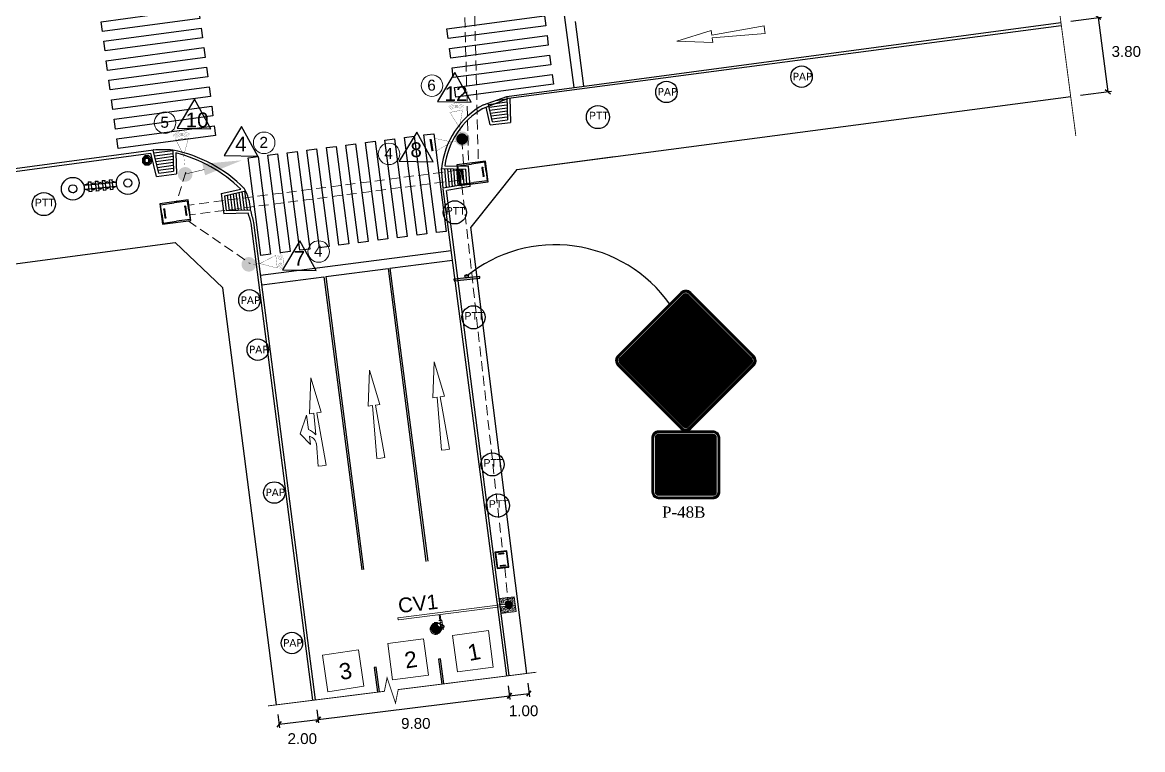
# Model space of a CAD drawing. Header units: millimetres. Extents: x -505 to 8538, y 111 to 6031.
# Drawn here: x 8481 to 8537.9, y 5604.3 to 5641.3 of the extents above; entities that cross this region are included whole.
import ezdxf
from ezdxf.enums import TextEntityAlignment as Align

# ---------------------------------------------------------------- set-up
doc = ezdxf.new("R2010")
doc.units = ezdxf.units.MM
doc.linetypes.add('ACAD_ISO02W100', pattern=[15, 12, -3])
doc.linetypes.add('DASHED', pattern=[0.75, 0.5, -0.25])
for name, color, linetype, lineweight in [('024 - Grupo Semaforico', 6, 'Continuous', 0), ('CANALIZACIÒN 1 VÌA', 6, 'Continuous', 9), ('ESTRUCTURAS', 8, 'Continuous', 9), ('SEMÁFORO EN GENERAL', 5, 'Continuous', 5), ('SEÑALIZACION HORIZONTAL PROPUESTA', 4, 'Continuous', 5)]:
    doc.layers.add(name, color=color, linetype=linetype, lineweight=lineweight)
for name, color, linetype in [('Cajas de Paso', 252, 'Continuous'), ('CAJAS DE PASO CE-2', 5, 'Continuous'), ('Codigo', 7, 'Continuous'), ('COTAS', 5, 'Continuous'), ('DETALLES', 250, 'Continuous'), ('ESTRUCTURA_LA VICTORIA', 8, 'Continuous'), ('Leyenda', 7, 'Continuous'), ('Mdp-n_Semaforico', 6, 'Continuous'), ('PERIMETRO', 2, 'Continuous'), ('Poste de Luz', 160, 'Continuous'), ('POSTES', 7, 'Continuous'), ('SEMAFORIZACION PROPUESTA', 5, 'Continuous'), ('SEÑAL HORIZOTAL', 10, 'Continuous'), ('SEÑALIZACION VERTICAL', 7, 'Continuous'), ('SIMBOLO', 7, 'Continuous'), ('TEXTOS', 1, 'Continuous'), ('ÁREA VERDE', 3, 'Continuous')]:
    doc.layers.add(name, color=color, linetype=linetype)
doc.styles.add('ROMANT', font='GOTHIC.TTF', dxfattribs={"height": 0.7})
doc.styles.get("Standard").update_dxf_attribs({"font": 'arial.ttf'})
doc.styles.add('VIAS', font='arial.ttf')
doc.dimstyles.new('YHONPIERRE', dxfattribs={"dimtxt": 0.55, "dimasz": 0.25, "dimexe": 0.18, "dimexo": 0.5, "dimgap": 0.4, "dimtad": 2, "dimtih": 1, "dimtoh": 1, "dimzin": 0, "dimdsep": 46, "dimtxsty": 'Standard', "dimblk": 'OBLIQUE', "dimcen": 0.09, "dimclrt": 5, "dimadec": 0, "dimazin": 0, "dimtfac": 1, "dimtix": 1, "dimtofl": 0, "dimtmove": 2, "dimatfit": 3, "dimfxl": 1, "dimtfillclr": 5, "dimtolj": 1, "dimtzin": 0, "dimarcsym": 0})
pattern_1 = [(45, (8591.6438586, 5507.4416237), (-0.000773398042, 0.000773398042), [])]

# ---------------------------------------------------------------- blocks, each defined once
blk = doc.blocks.new('PTT')
at = {"layer": 'POSTES', "color": 3}
blk.add_circle((0, 0), 0.588, dxfattribs=at)
at = {"layer": 'TEXTOS', "color": 82, "true_color": 0x3bda07, "insert": (-0.457, 0.268), "char_height": 0.38188, "attachment_point": 1, "style": 'ROMANT'}
blk.add_mtext_dynamic_manual_height_columns('{\\fArial|b0|i0|c0|p34;\\C82;\\c514619;PTT}', width=1.00677, gutter_width=3.5, heights=[0], dxfattribs=at)
blk = doc.blocks.new('PAP')
at = {"layer": 'POSTES', "color": 5}
blk.add_circle((0, 0), 0.25, dxfattribs=at)
at = {"layer": 'POSTES', "color": 5, "insert": (-0.205, 0.091), "char_height": 0.175, "width": 0.73291, "attachment_point": 1}
blk.add_mtext('{\\fVerdana|b0|i0|c0|p34;PAP}', dxfattribs=at)
blk = doc.blocks.new('CE-2')
at = {"layer": 'CAJAS DE PASO CE-2', "color": 6}
for p, q in [((-0.345, 0.135), (-0.345, -0.135)), ((-0.316, -0.135), (-0.316, 0.135)), ((0.316, 0.135), (0.316, -0.135)), ((0.345, -0.135), (0.345, 0.135))]:
    blk.add_line(p, q, dxfattribs=at)
blk.add_lwpolyline([(0.45, 0.325), (-0.45, 0.325), (-0.45, -0.325), (0.45, -0.325)], close=True, dxfattribs=at)
for points in [[(-0.427, 0), (-0.427, 0.29), (0, 0.29)], [(0.427, 0), (0.427, 0.29), (0, 0.29)], [(0.427, 0), (0.427, -0.29), (0, -0.29), (0, -0.29)], [(-0.427, 0), (-0.427, -0.29), (0, -0.29)]]:
    blk.add_lwpolyline(points, dxfattribs=at)
for centre in [(-0.33, 0.135), (0.33, 0.135), (-0.33, -0.135), (0.33, -0.135)]:
    blk.add_circle(centre, 0.0142, dxfattribs=at)
blk = doc.blocks.new('CAJA DE PASO CE -1')
at = {"layer": 'CAJAS DE PASO CE-2', "color": 4}
for p, q in [((1959.654, 523.538), (1959.654, 523.197)), ((1959.69, 523.197), (1959.69, 523.538)), ((1960.486, 523.538), (1960.486, 523.197)), ((1960.522, 523.197), (1960.522, 523.538))]:
    blk.add_line(p, q, dxfattribs=at)
blk.add_lwpolyline([(1960.655, 523.777), (1959.521, 523.777), (1959.521, 522.958), (1960.655, 522.958)], close=True, dxfattribs=at)
for points in [[(1960.626, 523.733), (1960.626, 523.003), (1959.55, 523.003), (1959.55, 523.003)], [(1959.55, 523.003), (1959.55, 523.733), (1960.626, 523.733)]]:
    blk.add_lwpolyline(points, dxfattribs=at)
for centre in [(1959.672, 523.538), (1960.504, 523.538), (1959.672, 523.197), (1960.504, 523.197)]:
    blk.add_circle(centre, 0.0179, dxfattribs=at)
blk = doc.blocks.new('*U208')
at = {"layer": 'Poste de Luz', "lineweight": 25, "ltscale": 5}
for p, q in [((0, 0.245), (0, 0)), ((0, 0), (0.079, 0)), ((0.079, 0), (0.079, 0.245))]:
    blk.add_line(p, q, dxfattribs=at)
blk.add_lwpolyline([(0, 0.245), (0.079, 0.245)], dxfattribs=at)
blk = doc.blocks.new('*U209')
at = {"layer": 'Poste de Luz', "color": 0, "linetype": 'ByBlock', "lineweight": -2, "transparency": 16777216}
for p in [(0, 0), (0.18, 0), (0.36, 0), (0.54, 0)]:
    blk.add_blockref('*U208', p, dxfattribs=at)
blk = doc.blocks.new('POSTE DE ENERGIA ELECTRICA')
at = {"layer": 'Poste de Luz', "lineweight": 25, "ltscale": 5}
for p, q in [((-0.434, 0.05), (0.4, 0.05)), ((-0.722, -0.116), (-0.712, -0.116)), ((-0.43, -0.05), (0.4, -0.05))]:
    blk.add_line(p, q, dxfattribs=at)
for points in [[(-0.434, 0.05), (-0.317, 0.082)], [(-0.188, 0.086), (-0.239, 0.05)], [(-0.188, 0.086), (-0.137, 0.05)], [(-0.008, 0.086), (-0.059, 0.05)], [(-0.008, 0.086), (0.043, 0.05)], [(0.172, 0.086), (0.121, 0.05)], [(0.172, 0.086), (0.223, 0.05)], [(0.301, 0.082), (0.4, 0.05)], [(-0.43, -0.05), (-0.317, -0.087)], [(-0.239, -0.05), (-0.188, -0.087)], [(-0.239, -0.123), (-0.239, -0.123)], [(-0.137, -0.05), (-0.188, -0.087)], [(-0.138, -0.123), (-0.137, -0.123)], [(-0.059, -0.05), (-0.008, -0.087)], [(-0.059, -0.123), (-0.059, -0.123)], [(0.043, -0.05), (-0.008, -0.087)], [(0.042, -0.123), (0.043, -0.123)], [(0.121, -0.05), (0.172, -0.087)], [(0.121, -0.123), (0.121, -0.123)], [(0.223, -0.05), (0.172, -0.087)], [(0.222, -0.123), (0.223, -0.123)], [(0.4, -0.05), (0.301, -0.085)]]:
    blk.add_lwpolyline(points, dxfattribs=at)
at = {"layer": 'Poste de Luz'}
for centre, radius in [((0.686, 0), 0.29), ((-0.718, -0.013), 0.29), ((-0.718, -0.013), 0.103), ((0.686, 0), 0.103)]:
    blk.add_circle(centre, radius, dxfattribs=at)
at = {"layer": 'Poste de Luz', "lineweight": 25}
blk.add_blockref('*U209', (-0.317, -0.123), dxfattribs=at)
blk = doc.blocks.new('Hito Gas Calida')
at = {"layer": 'DETALLES', "color": 40, "lineweight": 25, "ltscale": 5}
for points in [[(-0.082, 0.195), (-0.19, 0.087), (-0.19, -0.066), (-0.082, -0.174), (0.071, -0.174), (0.179, -0.066), (0.179, 0.087), (0.071, 0.195)], [(-0.061, 0.145), (-0.14, 0.066), (-0.14, -0.045), (-0.061, -0.124), (0.05, -0.124), (0.129, -0.045), (0.129, 0.066), (0.05, 0.145)], [(-0.041, 0.095), (-0.09, 0.046), (-0.09, -0.025), (-0.041, -0.074), (0.029, -0.074), (0.079, -0.025), (0.079, 0.046), (0.029, 0.095)]]:
    blk.add_lwpolyline(points, close=True, dxfattribs=at)
blk = doc.blocks.new('_Oblique')
at = {"color": 0, "linetype": 'ByBlock', "lineweight": -2}
blk.add_line((-0.5, -0.5), (0.5, 0.5), dxfattribs=at)
blk = doc.blocks.new('*D250')
at = {"layer": 'COTAS', "color": 0, "lineweight": -2, "transparency": 16777216}
for p, q in [((8494.003, 5606.106), (8494.086, 5605.434)), ((8495.988, 5606.352), (8496.072, 5605.68)), ((8494.064, 5605.613), (8496.05, 5605.859))]:
    blk.add_line(p, q, dxfattribs=at)
at = {"layer": 'Defpoints', "color": 0, "transparency": 16777216}
for p in [(8493.942, 5606.602), (8495.927, 5606.848), (8496.05, 5605.859)]:
    blk.add_point(p, dxfattribs=at)
at = {"layer": 'COTAS', "color": 0, "lineweight": -2, "transparency": 16777216, "xscale": 0.25, "yscale": 0.25, "zscale": 0.25}
for p, rotation in [((8496.05, 5605.859), 7.065881791353406), ((8494.064, 5605.613), 187.0658817913534)]:
    blk.add_blockref('_Oblique', p, dxfattribs=dict(at, rotation=rotation))
at = {"layer": 'COTAS', "transparency": 16777216, "insert": (8495.241, 5604.882), "char_height": 0.55, "attachment_point": 5}
blk.add_mtext('\\A1;2.00', dxfattribs=at)
blk = doc.blocks.new('*D251')
at = {"layer": 'COTAS', "color": 0, "lineweight": -2, "transparency": 16777216}
for p, q in [((8505.709, 5607.56), (8505.793, 5606.885)), ((8496.05, 5605.859), (8505.77, 5607.064)), ((8495.988, 5606.352), (8496.072, 5605.68))]:
    blk.add_line(p, q, dxfattribs=at)
at = {"layer": 'Defpoints', "color": 0, "transparency": 16777216}
for p in [(8505.647, 5608.057), (8495.927, 5606.848), (8505.77, 5607.064)]:
    blk.add_point(p, dxfattribs=at)
at = {"layer": 'COTAS', "color": 0, "lineweight": -2, "transparency": 16777216, "xscale": 0.25, "yscale": 0.25, "zscale": 0.25}
for p, rotation in [((8505.77, 5607.064), 7.065881791341739), ((8496.05, 5605.859), 187.0658817913417)]:
    blk.add_blockref('_Oblique', p, dxfattribs=dict(at, rotation=rotation))
at = {"layer": 'COTAS', "transparency": 16777216, "insert": (8501.01, 5605.655), "char_height": 0.55, "attachment_point": 5}
blk.add_mtext('\\A1;9.80', dxfattribs=at)
blk = doc.blocks.new('*D252')
at = {"layer": 'COTAS', "color": 0, "lineweight": -2, "transparency": 16777216}
for p, q in [((8506.701, 5607.698), (8506.787, 5607.001)), ((8505.71, 5607.55), (8505.793, 5606.878)), ((8505.771, 5607.057), (8506.765, 5607.18))]:
    blk.add_line(p, q, dxfattribs=at)
at = {"layer": 'Defpoints', "color": 0, "transparency": 16777216}
for p in [(8505.648, 5608.046), (8506.639, 5608.194), (8506.765, 5607.18)]:
    blk.add_point(p, dxfattribs=at)
at = {"layer": 'COTAS', "color": 0, "lineweight": -2, "transparency": 16777216, "xscale": 0.25, "yscale": 0.25, "zscale": 0.25}
for p, rotation in [((8505.771, 5607.057), 187.0658817913417), ((8506.765, 5607.18), 7.065881791341739)]:
    blk.add_blockref('_Oblique', p, dxfattribs=dict(at, rotation=rotation))
at = {"layer": 'COTAS', "transparency": 16777216, "insert": (8506.488, 5606.296), "char_height": 0.55, "attachment_point": 5}
blk.add_mtext('\\A1;1.00', dxfattribs=at)
blk = doc.blocks.new('*D253')
at = {"layer": 'COTAS', "color": 0, "lineweight": -2, "transparency": 16777216}
for p, q in [((8534.29, 5641.323), (8535.863, 5641.53)), ((8535.684, 5641.507), (8536.179, 5637.74)), ((8534.785, 5637.557), (8536.358, 5637.763))]:
    blk.add_line(p, q, dxfattribs=at)
at = {"layer": 'Defpoints', "color": 0, "transparency": 16777216}
for p in [(8533.794, 5641.258), (8534.289, 5637.492), (8536.179, 5637.74)]:
    blk.add_point(p, dxfattribs=at)
at = {"layer": 'COTAS', "color": 0, "lineweight": -2, "transparency": 16777216, "xscale": 0.25, "yscale": 0.25, "zscale": 0.25}
for p, rotation in [((8535.684, 5641.507), 97.48782502019843), ((8536.179, 5637.74), 277.4878250201984)]:
    blk.add_blockref('_Oblique', p, dxfattribs=dict(at, rotation=rotation))
at = {"layer": 'COTAS', "transparency": 16777216, "insert": (8537.114, 5639.779), "char_height": 0.55, "attachment_point": 5}
blk.add_mtext('\\A1;3.80', dxfattribs=at)
blk = doc.blocks.new('SEÑAL_3')
at = {"layer": 'SEÑALIZACION HORIZONTAL PROPUESTA', "linetype": 'ByBlock', "lineweight": 9}
for p, q in [((-0.302, -1.8), (0, 0)), ((0.298, -1.8), (0, 0)), ((-0.302, -1.8), (-0.202, -1.8)), ((-0.077, -1.8), (-0.302, -1.8)), ((-0.205, -4.5), (-0.077, -1.8)), ((0.195, -4.5), (0.073, -1.8)), ((0.073, -1.8), (0.298, -1.8)), ((0.298, -1.8), (0.198, -1.8)), ((-0.205, -4.5), (-0.005, -4.5)), ((0.195, -4.5), (-0.005, -4.5))]:
    blk.add_line(p, q, dxfattribs=at)
blk = doc.blocks.new('SEÑAL_1')
at = {"layer": 'SEÑALIZACION HORIZONTAL PROPUESTA', "linetype": 'ByBlock', "lineweight": 9}
for p, q in [((-0.3, -1.8), (0, 0)), ((0.3, -1.8), (0, 0)), ((-0.3, -1.8), (-0.2, -1.8)), ((-0.075, -1.8), (-0.3, -1.8)), ((-0.2, -4.5), (-0.075, -1.8)), ((0.126, -2.91), (0.075, -1.8)), ((0.075, -1.8), (0.3, -1.8)), ((0.3, -1.8), (0.2, -1.8)), ((0.9, -2.75), (0.45, -1.85)), ((0.45, -1.85), (0.45, -2.591)), ((0.9, -2.75), (0.45, -3.35)), ((0.2, -4.5), (0.147, -3.35)), ((0.45, -3.35), (0.45, -2.932)), ((-0.2, -4.5), (0, -4.5)), ((0.2, -4.5), (0, -4.5))]:
    blk.add_line(p, q, dxfattribs=at)
for centre, radius, start, end in [((0.9, -3.37), 0.9, 120, 149.2677), ((0.652, -3.395), 0.505, 113.5484, 180)]:
    blk.add_arc(centre, radius, start, end, dxfattribs=at)
blk = doc.blocks.new('SEÑAL HORIZONTAL')
at = {"layer": 'SEÑALIZACION VERTICAL'}
h = blk.add_hatch(color=1, dxfattribs=at)
h.paths.add_polyline_path([(0.034, -0.261), (0.068, -0.261), (0.068, 0.261), (0.034, 0.261)])
h.paths.add_polyline_path([(0.034, 0, 1), (-0.034, 0, 1)])
at = {"layer": 'SEÑALIZACION VERTICAL', "color": 1}
blk.add_lwpolyline([(0.034, -0.261), (0.068, -0.261), (0.068, 0.261), (0.034, 0.261)], close=True, dxfattribs=at)
blk.add_circle((0, 0), 0.0345, dxfattribs=at)
blk = doc.blocks.new('*U214')
at = {"linetype": 'ACAD_ISO02W100', "ltscale": 0.1, "const_width": 0.0443}
blk.add_lwpolyline([(3.146, -10.243), (0.104, -0.339), (-0.597, -0.322), (0.597, 0.322), (-0.104, 0.339), (-3.065, 9.981)], dxfattribs=at)
blk = doc.blocks.new('*U217')
at = {"linetype": 'ACAD_ISO02W100', "ltscale": 0.1, "const_width": 0.0443}
blk.add_lwpolyline([(7.114, 2.139), (0.34, 0.102), (0.319, -0.599), (-0.319, 0.599), (-0.34, -0.102), (-6.05, -1.818)], dxfattribs=at)

msp = doc.modelspace()

# ---------------------------------------------------------------- hatches: boundary and pattern name
at = {"lineweight": 0, "true_color": 0xbde727}
h = msp.add_hatch(dxfattribs=at)
h.set_pattern_fill('ANSI31', color=60, scale=0.00875)
h.set_pattern_definition(pattern_1)
h.paths.add_polyline_path([(8514.849, 5627.424, 0.414214), (8514.601, 5627.424), (8511.384, 5624.207, 0.414214), (8511.384, 5623.959), (8514.601, 5620.742, 0.414214), (8514.849, 5620.742), (8518.066, 5623.959, 0.414214), (8518.066, 5624.207)], flags=0)
h.paths.add_polyline_path([(8515.749, 5624.668, -1.037723), (8515.524, 5624.583), (8515.371, 5625.04), (8514.914, 5625.233), (8515.295, 5624.354, -0.402673), (8515.295, 5624.05), (8515.6, 5622.525, -0.814222), (8515.295, 5622.373), (8514.838, 5623.821), (8514.381, 5623.287), (8514.152, 5622.449, -0.966798), (8513.847, 5622.449), (8514.076, 5623.403), (8514.533, 5624.278), (8514.304, 5624.888), (8514.076, 5624.583), (8513.466, 5624.431, -1), (8513.39, 5624.659), (8513.923, 5624.812), (8514.228, 5625.421), (8514.685, 5625.574), (8515.524, 5625.269)], flags=0)
h.paths.add_polyline_path([(8516.487, 5623.12), (8516.487, 5622.945), (8515.65, 5622.945), (8515.615, 5623.12)], flags=0)
h.paths.add_polyline_path([(8514.922, 5623.12), (8514.977, 5622.945), (8514.423, 5622.945), (8514.471, 5623.12)], flags=0)
h.paths.add_polyline_path([(8515.759, 5622.157), (8515.759, 5621.982), (8513.707, 5621.982), (8513.707, 5622.157)], flags=0)
h.paths.add_polyline_path([(8514, 5625.879, -1), (8514.609, 5625.879, -1)], flags=0)
h.paths.add_polyline_path([(8513.873, 5623.12), (8513.831, 5622.945), (8512.979, 5622.945), (8512.979, 5623.12)], flags=0)
h.paths.add_polyline_path([(8514.486, 5627.548), (8511.268, 5624.33, 0.414214), (8511.268, 5623.835), (8514.486, 5620.618, 0.414214), (8514.98, 5620.618), (8518.198, 5623.835, 0.414214), (8518.198, 5624.33), (8514.98, 5627.548, 0.414214)])
h.paths.add_polyline_path([(8514.539, 5627.486), (8511.322, 5624.269, 0.414214), (8511.322, 5623.897), (8514.539, 5620.68, 0.414214), (8514.91, 5620.68), (8518.128, 5623.897, 0.414214), (8518.128, 5624.269), (8514.91, 5627.486, 0.414214)], flags=16)
at = {"lineweight": 0}
h = msp.add_hatch(dxfattribs=at)
h.set_pattern_fill('ANSI31', scale=0.00875)
h.set_pattern_definition(pattern_1)
h.paths.add_polyline_path([(8514.539, 5627.486), (8511.322, 5624.269, 0.414214), (8511.322, 5623.897), (8514.539, 5620.68, 0.414214), (8514.91, 5620.68), (8518.128, 5623.897, 0.414214), (8518.128, 5624.269), (8514.91, 5627.486, 0.414214)])
h.paths.add_polyline_path([(8514.849, 5627.424, 0.414214), (8514.601, 5627.424), (8511.384, 5624.207, 0.414214), (8511.384, 5623.959), (8514.601, 5620.742, 0.414214), (8514.849, 5620.742), (8518.066, 5623.959, 0.414214), (8518.066, 5624.207)], flags=16)
h.paths.add_polyline_path([(8516.487, 5623.12), (8516.487, 5622.945), (8515.65, 5622.945), (8515.615, 5623.12)], flags=0)
h.paths.add_polyline_path([(8515.524, 5624.583, 1.037723), (8515.749, 5624.668), (8515.524, 5625.269), (8514.685, 5625.574), (8514.228, 5625.421), (8513.923, 5624.812), (8513.39, 5624.659, 1), (8513.466, 5624.431), (8514.076, 5624.583), (8514.304, 5624.888), (8514.533, 5624.278), (8514.076, 5623.403), (8513.847, 5622.449, 0.966798), (8514.152, 5622.449), (8514.381, 5623.287), (8514.838, 5623.821), (8515.295, 5622.373, 0.814222), (8515.6, 5622.525), (8515.295, 5624.05, 0.402673), (8515.295, 5624.354), (8514.914, 5625.233), (8515.371, 5625.04)], flags=0)
h.paths.add_polyline_path([(8515.759, 5622.157), (8515.759, 5621.982), (8513.707, 5621.982), (8513.707, 5622.157)], flags=0)
h.paths.add_polyline_path([(8514.922, 5623.12), (8514.977, 5622.945), (8514.423, 5622.945), (8514.471, 5623.12)], flags=0)
h.paths.add_polyline_path([(8514, 5625.879, -1), (8514.609, 5625.879, -1)], flags=0)
h.paths.add_polyline_path([(8513.873, 5623.12), (8513.831, 5622.945), (8512.979, 5622.945), (8512.979, 5623.12)], flags=0)
h.paths.add_polyline_path([(8516.37, 5620.165, 0.414214), (8516.107, 5620.428), (8513.359, 5620.428, 0.414214), (8513.096, 5620.165), (8513.096, 5617.417, 0.414214), (8513.359, 5617.155), (8516.107, 5617.155, 0.414214), (8516.37, 5617.417)])
h.paths.add_polyline_path([(8516.107, 5620.34), (8513.359, 5620.34, 0.414214), (8513.184, 5620.165), (8513.184, 5617.417, 0.414214), (8513.359, 5617.242), (8516.107, 5617.242, 0.414214), (8516.282, 5617.417), (8516.282, 5620.165, 0.414214)], flags=16)
h.paths.add_polyline_path([(8515.909, 5619.389), (8514.864, 5618.344), (8515.255, 5618.127, -0.708696), (8515.216, 5617.899), (8513.557, 5617.615), (8513.841, 5619.275, -0.708696), (8514.069, 5619.313), (8514.286, 5618.922), (8515.331, 5619.967)], flags=0)
at = {"lineweight": 0, "true_color": 0xbde727}
h = msp.add_hatch(dxfattribs=at)
h.set_pattern_fill('ANSI31', color=60, scale=0.00875)
h.set_pattern_definition(pattern_1)
h.paths.add_polyline_path([(8518.066, 5623.959, 0.414214), (8518.066, 5624.207), (8514.849, 5627.424, 0.414214), (8514.601, 5627.424), (8511.384, 5624.207, 0.414214), (8511.384, 5623.959), (8514.601, 5620.742, 0.414214), (8514.849, 5620.742)])
h.paths.add_polyline_path([(8515.6, 5622.525, -0.814222), (8515.295, 5622.373), (8514.838, 5623.821), (8514.381, 5623.287), (8514.152, 5622.449, -0.966798), (8513.847, 5622.449), (8514.076, 5623.403), (8514.533, 5624.278), (8514.304, 5624.888), (8514.076, 5624.583), (8513.466, 5624.431, -1), (8513.39, 5624.659), (8513.923, 5624.812), (8514.228, 5625.421), (8514.685, 5625.574), (8515.524, 5625.269), (8515.749, 5624.668, -1.037723), (8515.524, 5624.583), (8515.371, 5625.04), (8514.914, 5625.233), (8515.295, 5624.354, -0.402673), (8515.295, 5624.05)], flags=16)
h.paths.add_polyline_path([(8516.487, 5623.12), (8516.487, 5622.945), (8515.65, 5622.945), (8515.615, 5623.12)], flags=16)
h.paths.add_polyline_path([(8514.922, 5623.12), (8514.977, 5622.945), (8514.423, 5622.945), (8514.471, 5623.12)], flags=16)
h.paths.add_polyline_path([(8515.759, 5622.157), (8515.759, 5621.982), (8513.707, 5621.982), (8513.707, 5622.157)], flags=16)
h.paths.add_polyline_path([(8514, 5625.879, -1), (8514.609, 5625.879, -1)], flags=16)
h.paths.add_polyline_path([(8513.873, 5623.12), (8513.831, 5622.945), (8512.979, 5622.945), (8512.979, 5623.12)], flags=16)
at = {"lineweight": 0}
h = msp.add_hatch(dxfattribs=at)
h.set_pattern_fill('ANSI31', scale=0.00875)
h.set_pattern_definition(pattern_1)
h.paths.add_polyline_path([(8515.909, 5619.389), (8515.331, 5619.967), (8514.286, 5618.922), (8514.069, 5619.313, 0.708696), (8513.841, 5619.275), (8513.557, 5617.615), (8515.216, 5617.899, 0.708696), (8515.255, 5618.127), (8514.864, 5618.344)])
h.paths.add_polyline_path([(8514.914, 5625.233), (8515.371, 5625.04), (8515.524, 5624.583, 1.037723), (8515.749, 5624.668), (8515.524, 5625.269), (8514.685, 5625.574), (8514.228, 5625.421), (8513.923, 5624.812), (8513.39, 5624.659, 1), (8513.466, 5624.431), (8514.076, 5624.583), (8514.304, 5624.888), (8514.533, 5624.278), (8514.076, 5623.403), (8513.847, 5622.449, 0.966798), (8514.152, 5622.449), (8514.381, 5623.287), (8514.838, 5623.821), (8515.295, 5622.373, 0.814222), (8515.6, 5622.525), (8515.295, 5624.05, 0.402673), (8515.295, 5624.354)])
h.paths.add_polyline_path([(8514.609, 5625.879, 1), (8514, 5625.879, 1)])
h.paths.add_polyline_path([(8513.873, 5623.12), (8512.979, 5623.12), (8512.979, 5622.945), (8513.831, 5622.945)])
h.paths.add_polyline_path([(8514.922, 5623.12), (8514.471, 5623.12), (8514.423, 5622.945), (8514.977, 5622.945)], flags=17)
h.paths.add_polyline_path([(8516.487, 5623.12), (8515.615, 5623.12), (8515.65, 5622.945), (8516.487, 5622.945)])
h.paths.add_polyline_path([(8515.759, 5622.157), (8513.707, 5622.157), (8513.707, 5621.982), (8515.759, 5621.982)])
at = {"lineweight": 0, "true_color": 0xbde727}
h = msp.add_hatch(dxfattribs=at)
h.set_pattern_fill('ANSI31', color=60, scale=0.00875)
h.set_pattern_definition(pattern_1)
h.paths.add_polyline_path([(8513.359, 5620.34, 0.414214), (8513.184, 5620.165), (8513.184, 5617.417, 0.414214), (8513.359, 5617.242), (8516.107, 5617.242, 0.414214), (8516.282, 5617.417), (8516.282, 5620.165, 0.414214), (8516.107, 5620.34)], flags=0)
h.paths.add_polyline_path([(8514.069, 5619.313), (8514.286, 5618.922), (8515.331, 5619.967), (8515.909, 5619.389), (8514.864, 5618.344), (8515.255, 5618.127, -0.708696), (8515.216, 5617.899), (8513.557, 5617.615), (8513.841, 5619.275, -0.708696)], flags=0)
h.paths.add_polyline_path([(8516.107, 5620.515), (8513.359, 5620.515, 0.414214), (8513.009, 5620.165), (8513.009, 5617.417, 0.414214), (8513.359, 5617.067), (8516.107, 5617.067, 0.414214), (8516.457, 5617.417), (8516.457, 5620.165, 0.414214)])
h.paths.add_polyline_path([(8516.107, 5620.428), (8513.359, 5620.428, 0.414214), (8513.096, 5620.165), (8513.096, 5617.417, 0.414214), (8513.359, 5617.155), (8516.107, 5617.155, 0.414214), (8516.37, 5617.417), (8516.37, 5620.165, 0.414214)], flags=16)
h = msp.add_hatch(dxfattribs=at)
h.set_pattern_fill('ANSI31', color=60, scale=0.00875)
h.set_pattern_definition(pattern_1)
h.paths.add_polyline_path([(8513.359, 5620.34, 0.414214), (8513.184, 5620.165), (8513.184, 5617.417, 0.414214), (8513.359, 5617.242), (8516.107, 5617.242, 0.414214), (8516.282, 5617.417), (8516.282, 5620.165, 0.414214), (8516.107, 5620.34)])
h.paths.add_polyline_path([(8515.331, 5619.967), (8515.909, 5619.389), (8514.864, 5618.344), (8515.255, 5618.127, -0.708696), (8515.216, 5617.899), (8513.557, 5617.615), (8513.841, 5619.275, -0.708696), (8514.069, 5619.313), (8514.286, 5618.922)], flags=16)
at = {"lineweight": 0}
h = msp.add_hatch(dxfattribs=at)
h.set_pattern_fill('AR-CONC', scale=0.000525405, angle=188.916, style=0)
h.set_pattern_definition([(317.571965, (7215.117375, 5998.82522), (0.0937824847, 0.020914689), [0.0100089585, -0.110098543]), (12.571965, (7215.11738, 5998.82522), (-0.0051278014, -0.1019467064), [0.008007167, -0.0880788346]), (267.120965, (7215.12519, 5998.82696), (0.088654966, -0.081031519), [0.008506301, -0.093569313]), (321.387765, (7215.12089, 5998.79876), (0.138273521, 0.040664312), [0.015013438, -0.165147815]), (270.936365, (7215.13242, 5998.80215), (0.140775715, -0.112428691), [0.012759452, -0.14035397]), (16.387965, (7215.12089, 5998.79876), (0.140775878, -0.112428437), [0.01201075, -0.132118252]), (346.571965, (7215.13324, 5998.80713), (0.071884367, 0.06375905), [0.0100089585, -0.110098543]), (41.571965, (7215.13324, 5998.80713), (0.044939868, -0.091650606), [0.008007167, -0.0880788346]), (296.120565, (7215.13923, 5998.81245), (0.1168240457, -0.0278917986), [0.008506301, -0.093569313]), (330.0719648, (7215.117375, 5998.825218), (0.0074626395, -0.0438243907), [0, -0.0870112124, 0, -0.0894133624, 0, -0.0884124665]), (0.0719648, (7215.117375, 5998.82522), (0.0417370601, -0.0475502214), [0, -0.0509789618, 0, -0.0850094207, 0, -0.0336968269]), (40.0719648, (7215.087875, 5998.821297), (0.0702221061, 0.0123710454), [0, -0.033363195, 0, -0.1040931681, 0, -0.138123627]), (50.071965, (7215.074646, 5998.81954), (0.078909472, -0.002987236), [0, -0.0433721534, 0, -0.06912854, 0, -0.098087793])])
edge = h.paths.add_edge_path()
edge.add_line((8505.295, 5611.671), (8505.473, 5611.693))
edge.add_arc((8505.681, 5611.669), 0.21, -157.5278, 173.5137, ccw=False)
edge.add_line((8505.487, 5611.589), (8505.309, 5611.567))
edge.add_line((8505.309, 5611.567), (8505.346, 5611.249))
edge.add_line((8505.346, 5611.245), (8506.111, 5611.34))
edge.add_line((8506.111, 5611.34), (8506.017, 5612.092))
edge.add_line((8506.016, 5612.094), (8505.252, 5611.998))
edge.add_line((8505.252, 5611.998), (8505.293, 5611.67))
h = msp.add_hatch(dxfattribs=at)
h.set_pattern_fill('JIS_RC_10', scale=0.002391, angle=188.916, style=0)
h.set_pattern_definition([(322.5719648, (7331.302257, 5963.985715), (-0.01452916376, -0.01898409853), []), (322.5719648, (7331.303975, 5963.985944), (-0.01452916376, -0.01898409853), []), (322.5719648, (7331.305694, 5963.986172), (-0.01452916376, -0.01898409853), [])])
h.paths.add_polyline_path([(8505.727, 5611.531, -1), (8505.704, 5611.817, -1)], flags=16)
edge = h.paths.add_edge_path()
edge.add_line((8505.525, 5611.695), (8505.575, 5611.702))
edge.add_arc((8505.715, 5611.674), 0.143, 528.8412, 567.7926)
edge.add_line((8505.589, 5611.607), (8505.539, 5611.601))
edge.add_arc((8505.715, 5611.674), 0.191, 202.4722, 533.5137)
msp.add_hatch(color=7, dxfattribs=at).paths.add_polyline_path([(8505.727, 5611.531, 1), (8505.704, 5611.817, 1)])
h = msp.add_hatch(color=7, dxfattribs=at)
h.paths.add_polyline_path([(8501.776, 5610.398, -0.061501), (8501.754, 5610.46, -0.002016), (8501.754, 5610.462, -0.39877), (8501.948, 5610.776, -0.041574), (8501.997, 5610.786, -0.574111), (8502.313, 5610.374, -0.45803), (8501.988, 5610.199, -0.065177), (8501.896, 5610.251, -0.118422)])
edge = h.paths.add_edge_path(flags=16)
edge.add_ellipse((8502.187, 5610.651), major_axis=(0.0745, -0.0675), ratio=0.61893, start_angle=0, end_angle=360, ccw=False)
at = {"layer": 'SEMAFORIZACION PROPUESTA'}
h = msp.add_hatch(color=256, dxfattribs=at)
edge = h.paths.add_edge_path()
edge.add_arc((8503.372, 5635.35), 0.37, -1040.8472, -680.8472, ccw=False)
h = msp.add_hatch(color=40, dxfattribs=at)
edge = h.paths.add_edge_path()
edge.add_arc((8503.359, 5635.337), 0.292, 865.8333, 1225.8333)
h = msp.add_hatch(color=256, dxfattribs=at)
edge = h.paths.add_edge_path()
edge.add_arc((8489.291, 5633.541), 0.37, -1133.9371, -773.9371, ccw=False)
h = msp.add_hatch(color=40, dxfattribs=at)
edge = h.paths.add_edge_path()
edge.add_arc((8489.303, 5633.556), 0.325, 875.0717, 1235.0717)
at = {"layer": 'SEMAFORIZACION PROPUESTA', "lineweight": -2}
msp.add_hatch(color=5, dxfattribs=at).paths.add_polyline_path([(8492.177, 5634.256), (8490.304, 5633.494), (8490.234, 5633.785), (8490.163, 5634.077)])
at = {"layer": 'SEMAFORIZACION PROPUESTA'}
h = msp.add_hatch(color=256, dxfattribs=at)
edge = h.paths.add_edge_path()
edge.add_arc((8492.525, 5628.971), 0.37, -860.4309, -500.4309, ccw=False)

# ---------------------------------------------------------------- linework, layer by layer
at = {"color": 7, "lineweight": 0}
for p, q in [((8512.979, 5623.12), (8513.873, 5623.12)), ((8512.979, 5622.945), (8512.979, 5623.12)), ((8513.873, 5623.12), (8513.831, 5622.945)), ((8514.471, 5623.12), (8514.423, 5622.945)), ((8514.471, 5623.12), (8514.922, 5623.12)), ((8514.922, 5623.12), (8514.977, 5622.945)), ((8515.615, 5623.12), (8516.487, 5623.12)), ((8515.615, 5623.12), (8515.65, 5622.945)), ((8516.487, 5623.12), (8516.487, 5622.945)), ((8513.831, 5622.945), (8512.979, 5622.945)), ((8514.977, 5622.945), (8514.423, 5622.945)), ((8516.487, 5622.945), (8515.65, 5622.945)), ((8515.759, 5622.157), (8513.707, 5622.157)), ((8513.707, 5622.157), (8513.707, 5621.982)), ((8515.759, 5621.982), (8513.707, 5621.982)), ((8515.759, 5622.157), (8515.759, 5621.982)), ((8505.562, 5611.707), (8500.113, 5611.024)), ((8505.577, 5611.604), (8500.126, 5610.92)), ((8502.227, 5610.889), (8502.191, 5611.179)), ((8502.288, 5610.896), (8502.252, 5611.187)), ((8500.105, 5611.013), (8500.116, 5610.929)), ((8502.227, 5610.889), (8502.288, 5610.896)), ((8502.404, 5610.405), (8502.341, 5610.903)), ((8502.421, 5610.645), (8502.37, 5610.672)), ((8502.393, 5610.49), (8502.434, 5610.54)), ((8502.434, 5610.54), (8502.421, 5610.645)), ((8502.445, 5610.613), (8502.423, 5610.628)), ((8502.433, 5610.55), (8502.451, 5610.563)), ((8502.451, 5610.563), (8502.445, 5610.613)), ((8502.452, 5610.605), (8502.446, 5610.604)), ((8502.45, 5610.572), (8502.456, 5610.573)), ((8502.456, 5610.573), (8502.452, 5610.605))]:
    msp.add_line(p, q, dxfattribs=at)
msp.add_lwpolyline([(8514.486, 5627.548), (8511.268, 5624.33, 0.414214), (8511.268, 5623.835), (8514.486, 5620.618, 0.414214), (8514.98, 5620.618), (8518.198, 5623.835, 0.414214), (8518.198, 5624.33), (8514.98, 5627.548, 0.414214)], format="xyb", close=True)
at = {"color": 52, "lineweight": 0}
for points in [[(8516.457, 5620.165), (8516.457, 5617.417, -0.414214), (8516.107, 5617.067), (8513.359, 5617.067, -0.414214), (8513.009, 5617.417), (8513.009, 5620.165, -0.414214), (8513.359, 5620.515), (8516.107, 5620.515, -0.414214)], [(8516.37, 5620.165), (8516.37, 5617.417, -0.414214), (8516.107, 5617.155), (8513.359, 5617.155, -0.414214), (8513.096, 5617.417), (8513.096, 5620.165, -0.414214), (8513.359, 5620.428), (8516.107, 5620.428, -0.414214)], [(8516.282, 5620.165), (8516.282, 5617.417, -0.414214), (8516.107, 5617.242), (8513.359, 5617.242, -0.414214), (8513.184, 5617.417), (8513.184, 5620.165, -0.414214), (8513.359, 5620.34), (8516.107, 5620.34, -0.414214)]]:
    msp.add_lwpolyline(points, format="xyb", close=True, dxfattribs=at)
at = {"color": 7, "lineweight": 0}
msp.add_lwpolyline([(8505.252, 5611.998), (8506.016, 5612.094), (8506.111, 5611.34), (8505.346, 5611.245)], close=True, dxfattribs=at)
for centre, radius in [((8505.715, 5611.674), 0.143), ((8502.269, 5610.789), 0.024), ((8502.269, 5610.789), 0.0165), ((8502.269, 5610.789), 0.0142), ((8502.327, 5610.663), 0.024), ((8502.327, 5610.663), 0.0165), ((8502.327, 5610.664), 0.0142)]:
    msp.add_circle(centre, radius, dxfattribs=at)
for centre, radius, start, end in [((8505.715, 5611.674), 0.191, 202.4722, 173.5137), ((8500.114, 5611.015), 0.00939, 97.116, 187.116), ((8500.125, 5610.93), 0.00939, 187.116, 277.116), ((8502.033, 5610.468), 0.295, 162.2886, 289.6573), ((8502.035, 5610.488), 0.301, 337.7354, 106.7003)]:
    msp.add_arc(centre, radius, start, end, dxfattribs=at)
at = {"color": 7, "lineweight": 0, "extrusion": (0, 0, -1)}
msp.add_ellipse((8502.187, 5610.651), major_axis=(0.0745, -0.0675), ratio=0.61893, dxfattribs=at)
msp.add_ellipse((8502.257, 5610.892), major_axis=(0.0843, 0.0106), ratio=0.083607, start_param=5.092475, end_param=11.37566, dxfattribs=at)
at = {"layer": '024 - Grupo Semaforico', "color": 5, "ltscale": 3}
for centre in [(8501.831, 5638.049), (8488.269, 5636.165), (8499.647, 5634.581), (8496.076, 5629.621)]:
    msp.add_circle(centre, 0.547, dxfattribs=at)
at = {"layer": '024 - Grupo Semaforico', "color": 1, "ltscale": 3}
msp.add_circle((8493.303, 5635.145), 0.547, dxfattribs=at)
at = {"layer": 'Cajas de Paso', "color": 40}
for p, q in [((8505.63, 5637.494), (8533.793, 5641.258)), ((8505.727, 5637.418), (8533.812, 5641.109)), ((8450.48, 5629.792), (8487.675, 5634.779)), ((8450.5, 5629.644), (8487.552, 5634.612)), ((8505.634, 5608.068), (8502.409, 5632.804)), ((8505.758, 5608.083), (8502.57, 5632.726)), ((8495.773, 5606.832), (8492.639, 5631.063)), ((8495.921, 5606.85), (8492.786, 5631.09))]:
    msp.add_line(p, q, dxfattribs=at)
at = {"layer": 'Cajas de Paso', "color": 4}
for p, q in [((8505.061, 5637.294), (8505.632, 5637.369)), ((8505.629, 5637.494), (8505.665, 5636.314)), ((8505.781, 5637.425), (8505.819, 5636.183)), ((8504.797, 5636.049), (8504.586, 5636.948)), ((8504.912, 5636.215), (8504.689, 5637.163)), ((8504.705, 5637.096), (8505.637, 5637.218)), ((8504.739, 5636.949), (8505.642, 5637.068)), ((8504.774, 5636.802), (8505.646, 5636.917)), ((8504.808, 5636.655), (8505.651, 5636.766)), ((8504.797, 5636.049), (8505.819, 5636.183)), ((8504.843, 5636.509), (8505.656, 5636.616)), ((8504.877, 5636.362), (8505.66, 5636.465)), ((8504.912, 5636.215), (8505.665, 5636.314)), ((8487.831, 5633.437), (8487.552, 5634.612)), ((8487.945, 5633.603), (8487.667, 5634.778)), ((8487.702, 5634.63), (8488.659, 5634.758)), ((8487.736, 5634.483), (8488.668, 5634.608)), ((8487.771, 5634.337), (8488.673, 5634.458)), ((8488.663, 5634.773), (8488.699, 5633.704)), ((8488.818, 5634.626), (8488.853, 5633.574)), ((8487.806, 5634.19), (8488.678, 5634.307)), ((8487.841, 5634.043), (8488.683, 5634.156)), ((8487.876, 5633.897), (8488.688, 5634.006)), ((8502.486, 5633.983), (8503.686, 5633.956)), ((8503.765, 5632.928), (8503.686, 5633.956)), ((8487.831, 5633.437), (8488.853, 5633.574)), ((8487.91, 5633.75), (8488.693, 5633.855)), ((8487.945, 5633.603), (8488.699, 5633.704)), ((8502.32, 5633.836), (8503.546, 5633.809)), ((8502.572, 5632.867), (8502.491, 5633.833)), ((8502.721, 5632.893), (8502.642, 5633.829)), ((8502.869, 5632.92), (8502.792, 5633.826)), ((8503.017, 5632.946), (8502.943, 5633.823)), ((8503.165, 5632.973), (8503.094, 5633.819)), ((8503.314, 5632.999), (8503.245, 5633.816)), ((8503.462, 5633.026), (8503.396, 5633.812)), ((8503.605, 5633.051), (8503.546, 5633.809)), ((8491.115, 5632.563), (8492.115, 5632.796)), ((8503.605, 5633.051), (8502.408, 5632.837)), ((8503.765, 5632.928), (8502.582, 5632.716)), ((8491.115, 5632.563), (8491.247, 5631.54)), ((8491.281, 5632.448), (8492.36, 5632.698)), ((8491.281, 5632.448), (8491.378, 5631.694)), ((8491.428, 5632.482), (8491.529, 5631.698)), ((8491.574, 5632.516), (8491.68, 5631.703)), ((8491.721, 5632.55), (8491.83, 5631.707)), ((8491.868, 5632.584), (8491.981, 5631.712)), ((8492.015, 5632.618), (8492.132, 5631.716)), ((8492.162, 5632.652), (8492.282, 5631.72)), ((8492.309, 5632.687), (8492.433, 5631.725)), ((8492.617, 5631.73), (8491.378, 5631.694)), ((8492.486, 5631.576), (8491.247, 5631.54))]:
    msp.add_line(p, q, dxfattribs=at)
at = {"layer": 'Cajas de Paso', "color": 40}
for points in [[(8504.418, 5636.89), (8505.727, 5637.418)], [(8504.448, 5637.078), (8505.63, 5637.494)]]:
    msp.add_lwpolyline(points, dxfattribs=at)
at = {"layer": 'Cajas de Paso', "color": 4}
for points in [[(8504.689, 5637.163), (8505.63, 5637.494)], [(8502.408, 5632.837), (8502.32, 5633.836)]]:
    msp.add_lwpolyline(points, dxfattribs=at)
at = {"layer": 'Cajas de Paso', "color": 40}
for centre, radius, start, end in [((8506.438, 5633.453), 4.136, 118.7581, 174.6751), ((8506.447, 5633.446), 3.997, 120.5073, 172.2839), ((8488.112, 5629.999), 4.8, 94.9315, 95.2268), ((8488.112, 5629.999), 4.8, 94.9315, 95.2268), ((8487.332, 5627.935), 6.967, 44.5617, 78.9929), ((8487.042, 5627.542), 7.304, 46.0023, 75.9266), ((8204.543, 5555.311), 298.038, 14.7296, 14.85688), ((8488.112, 5629.999), 4.65, 13.224, 19.8214)]:
    msp.add_arc(centre, radius, start, end, dxfattribs=at)
at = {"layer": 'Cajas de Paso', "color": 4}
for centre, radius, start, end in [((8488.129, 5627.399), 7.393, 85.8595, 93.5824), ((8489.912, 5631.529), 2.713, 4.2404, 28.792)]:
    msp.add_arc(centre, radius, start, end, dxfattribs=at)
at = {"layer": 'CANALIZACIÒN 1 VÌA', "color": 1, "linetype": 'DASHED'}
for p, q in [((8503.279, 5650.504), (8503.692, 5634.102)), ((8503.776, 5650.569), (8504.188, 5634.167)), ((8503.432, 5634.068), (8503.356, 5635.334)), ((8489.328, 5633.647), (8488.855, 5632.168)), ((8503.137, 5633.747), (8489.48, 5631.981)), ((8503.202, 5633.251), (8489.546, 5631.485)), ((8503.352, 5632.993), (8505.421, 5614.389)), ((8489.441, 5631.182), (8492.592, 5629.013)), ((8505.529, 5613.556), (8505.715, 5611.674))]:
    msp.add_line(p, q, dxfattribs=at)
at = {"layer": 'ESTRUCTURA_LA VICTORIA', "color": 6}
for p, q in [((8506.147, 5633.793), (8534.289, 5637.492)), ((8506.147, 5633.793), (8511.105, 5634.444)), ((8506.147, 5633.793), (8503.802, 5630.856)), ((8506.147, 5633.793), (8503.802, 5630.856)), ((8506.644, 5608.194), (8503.802, 5630.856)), ((8451.118, 5625.035), (8488.782, 5630.085)), ((8488.782, 5630.085), (8491.197, 5627.785)), ((8488.782, 5630.085), (8491.197, 5627.785)), ((8493.937, 5606.601), (8491.197, 5627.785)), ((8493.937, 5606.601), (8491.197, 5627.785))]:
    msp.add_line(p, q, dxfattribs=at)
at = {"layer": 'ESTRUCTURAS', "color": 143, "true_color": 0x7aafdf}
for p, q in [((8499.582, 5609.714), (8501.408, 5609.959)), ((8501.408, 5609.959), (8501.656, 5608.108)), ((8502.871, 5610.122), (8504.697, 5610.369)), ((8503.122, 5608.271), (8502.871, 5610.122)), ((8504.697, 5610.369), (8504.948, 5608.518)), ((8496.267, 5609.117), (8498.09, 5609.389)), ((8498.09, 5609.389), (8498.365, 5607.542)), ((8499.83, 5607.863), (8499.582, 5609.714)), ((8496.543, 5607.27), (8496.267, 5609.117)), ((8504.948, 5608.518), (8503.122, 5608.271)), ((8501.656, 5608.108), (8499.83, 5607.863)), ((8498.365, 5607.542), (8496.543, 5607.27))]:
    msp.add_line(p, q, dxfattribs=at)
at = {"layer": 'Mdp-n_Semaforico'}
for points in [[(8503.831, 5637.21), (8502.997, 5638.71), (8502.114, 5637.237)], [(8490.597, 5635.852), (8489.762, 5637.353), (8488.88, 5635.88)], [(8492.984, 5634.469), (8492.149, 5635.97), (8491.267, 5634.497)], [(8501.889, 5634.181), (8501.054, 5635.682), (8500.172, 5634.209)], [(8495.955, 5628.662), (8495.12, 5630.163), (8494.238, 5628.69)]]:
    msp.add_lwpolyline(points, close=True, dxfattribs=at)
at = {"layer": 'PERIMETRO', "color": 52}
for points in [[(8514.539, 5627.486), (8511.322, 5624.269, 0.414214), (8511.322, 5623.897), (8514.539, 5620.68, 0.414214), (8514.91, 5620.68), (8518.128, 5623.897, 0.414214), (8518.128, 5624.269), (8514.91, 5627.486, 0.414214)], [(8514.601, 5627.424), (8511.384, 5624.207, 0.414214), (8511.384, 5623.959), (8514.601, 5620.742, 0.414214), (8514.849, 5620.742), (8518.066, 5623.959, 0.414214), (8518.066, 5624.207), (8514.849, 5627.424, 0.414214)]]:
    msp.add_lwpolyline(points, format="xyb", close=True, dxfattribs=at)
at = {"layer": 'SEMAFORIZACION PROPUESTA', "const_width": 0.025}
msp.add_lwpolyline([(8489.299, 5633.558), (8490.259, 5633.785)], dxfattribs=at)
at = {"layer": 'SEMÁFORO EN GENERAL', "color": 1, "lineweight": 0, "flags": 128}
for points in [[(8502.617, 5636.927, 0.00788, 0.00788, -0.397428), (8503.462, 5637.005, 0.66, 0.66, 1)], [(8502.654, 5636.897, 0.00788, 0.00788, -0.34505), (8503.42, 5636.952, 0.66, 0.66, 1)], [(8502.721, 5636.841, 0.00788, 0.00788, -0.374789), (8503.35, 5636.897, 0.66, 0.66, 1)], [(8502.764, 5636.802, 0.00788, 0.00788, -0.319098), (8503.293, 5636.871, 0.66, 0.66, 1)], [(8488.668, 5635.504, 0.00788, 0.00788, -0.397428), (8489.513, 5635.582, 0.66, 0.66, 1)], [(8488.705, 5635.474, 0.00788, 0.00788, -0.34505), (8489.471, 5635.529, 0.66, 0.66, 1)], [(8488.772, 5635.418, 0.00788, 0.00788, -0.374789), (8489.401, 5635.474, 0.66, 0.66, 1)], [(8488.815, 5635.379, 0.00788, 0.00788, -0.319098), (8489.344, 5635.448, 0.66, 0.66, 1)], [(8493.975, 5629.409, 0.00788, 0.00788, -0.319098), (8494.01, 5628.876, 0.66, 0.66, 1)], [(8494.017, 5629.448, 0.00788, 0.00788, -0.374789), (8494.033, 5628.818, 0.66, 0.66, 1)], [(8494.078, 5629.512, 0.00788, 0.00788, -0.34505), (8494.083, 5628.744, 0.66, 0.66, 1)], [(8494.11, 5629.547, 0.00788, 0.00788, -0.397428), (8494.133, 5628.699, 0.66, 0.66, 1)]]:
    msp.add_lwpolyline(points, format="xyseb", dxfattribs=at)
at = {"layer": 'SEMÁFORO EN GENERAL', "color": 1, "const_width": 0.0119}
for points in [[(8503.233, 5635.914), (8503.381, 5636.815), (8502.743, 5636.684)], [(8489.219, 5634.498), (8488.808, 5635.313), (8489.455, 5635.38)], [(8502.84, 5635.185), (8502.048, 5634.73), (8501.946, 5635.374)], [(8493.086, 5629.01), (8493.97, 5628.784), (8493.896, 5629.431)]]:
    msp.add_lwpolyline(points, close=True, dxfattribs=at)
at = {"layer": 'SEMÁFORO EN GENERAL', "color": 1}
for points, const_width in [([(8503.233, 5635.914), (8503.289, 5635.642)], 0.00791), ([(8501.86, 5634.721), (8501.759, 5635.335)], 0.112), ([(8502.84, 5635.185), (8503.114, 5635.228)], 0.00791), ([(8489.219, 5634.498), (8489.269, 5633.915)], 0.00791), ([(8493.086, 5629.01), (8492.75, 5628.96)], 0.0119)]:
    msp.add_lwpolyline(points, dxfattribs=dict(at, const_width=const_width))
at = {"layer": 'SEÑALIZACION HORIZONTAL PROPUESTA', "lineweight": 25, "ltscale": 5}
for p, q in [((8507.725, 5647.922), (8509.035, 5637.95)), ((8509.1, 5641.297), (8509.531, 5638.015)), ((8493.12, 5628.424), (8502.806, 5629.677)), ((8496.435, 5628.348), (8499.598, 5628.758)), ((8499.598, 5628.758), (8501.522, 5613.882)), ((8499.698, 5628.77), (8502.871, 5629.181)), ((8499.698, 5628.77), (8501.622, 5613.894)), ((8493.184, 5627.928), (8496.336, 5628.336)), ((8496.336, 5628.336), (8498.26, 5613.46)), ((8496.435, 5628.348), (8498.359, 5613.472))]:
    msp.add_line(p, q, dxfattribs=at)
for points in [[(8490.039, 5641.464), (8485.084, 5640.8), (8485.017, 5641.295), (8489.973, 5641.96), (8490.039, 5641.464)], [(8507.614, 5641.088), (8502.657, 5640.436), (8502.592, 5640.932), (8507.549, 5641.584), (8507.614, 5641.088)], [(8490.172, 5640.473), (8485.217, 5639.809), (8485.15, 5640.304), (8490.106, 5640.969), (8490.172, 5640.473)], [(8507.744, 5640.096), (8502.787, 5639.445), (8502.722, 5639.941), (8507.679, 5640.592), (8507.744, 5640.096)], [(8490.305, 5639.482), (8485.349, 5638.817), (8485.283, 5639.313), (8490.239, 5639.977), (8490.305, 5639.482)], [(8507.875, 5639.105), (8502.917, 5638.453), (8502.852, 5638.949), (8507.81, 5639.601), (8507.875, 5639.105)], [(8490.438, 5638.491), (8485.482, 5637.826), (8485.416, 5638.322), (8490.372, 5638.986), (8490.438, 5638.491)], [(8508.005, 5638.114), (8503.048, 5637.462), (8502.983, 5637.958), (8507.94, 5638.609), (8508.005, 5638.114)], [(8490.571, 5637.5), (8485.615, 5636.835), (8485.549, 5637.331), (8490.504, 5637.995), (8490.571, 5637.5)], [(8490.704, 5636.508), (8485.748, 5635.844), (8485.682, 5636.34), (8490.637, 5637.004), (8490.704, 5636.508)], [(8490.837, 5635.517), (8485.881, 5634.853), (8485.815, 5635.348), (8490.77, 5636.013), (8490.837, 5635.517)], [(8502.064, 5630.582), (8501.423, 5635.541), (8501.918, 5635.605), (8502.56, 5630.647), (8502.064, 5630.582)], [(8498.097, 5630.069), (8497.456, 5635.028), (8497.951, 5635.092), (8498.593, 5630.133), (8498.097, 5630.069)], [(8499.089, 5630.198), (8498.447, 5635.156), (8498.943, 5635.22), (8499.585, 5630.262), (8499.089, 5630.198)], [(8500.08, 5630.326), (8499.439, 5635.285), (8499.935, 5635.349), (8500.576, 5630.39), (8500.08, 5630.326)], [(8501.072, 5630.454), (8500.431, 5635.413), (8500.927, 5635.477), (8501.568, 5630.518), (8501.072, 5630.454)], [(8493.138, 5629.428), (8492.497, 5634.387), (8492.993, 5634.451), (8493.634, 5629.492), (8493.138, 5629.428)], [(8494.13, 5629.556), (8493.489, 5634.515), (8493.984, 5634.579), (8494.626, 5629.62), (8494.13, 5629.556)], [(8495.122, 5629.685), (8494.48, 5634.643), (8494.976, 5634.707), (8495.618, 5629.749), (8495.122, 5629.685)], [(8496.113, 5629.813), (8495.472, 5634.772), (8495.968, 5634.836), (8496.609, 5629.877), (8496.113, 5629.813)], [(8497.105, 5629.941), (8496.464, 5634.9), (8496.96, 5634.964), (8497.601, 5630.005), (8497.105, 5629.941)], [(8502.427, 5607.666), (8502.263, 5608.936), (8502.164, 5608.923)], [(8502.164, 5608.923), (8502.328, 5607.653)], [(8499.163, 5607.257), (8499, 5608.514), (8498.901, 5608.501)], [(8498.901, 5608.501), (8499.063, 5607.244)]]:
    msp.add_lwpolyline(points, dxfattribs=at)
at = {"layer": 'SIMBOLO', "color": 0}
for p, q in [((8514.286, 5618.922), (8515.331, 5619.967)), ((8513.557, 5617.615), (8513.841, 5619.275)), ((8514.286, 5618.922), (8514.069, 5619.313)), ((8514.864, 5618.344), (8515.909, 5619.389)), ((8514.864, 5618.344), (8515.255, 5618.127)), ((8513.557, 5617.615), (8515.216, 5617.899))]:
    msp.add_line(p, q, dxfattribs=at)
at = {"layer": 'SIMBOLO', "color": 0, "ltscale": 0.2}
msp.add_line((8515.909, 5619.389), (8515.331, 5619.967), dxfattribs=at)
at = {"layer": 'SIMBOLO', "color": 7}
msp.add_lwpolyline([(8514.533, 5624.278), (8514.304, 5624.888), (8514.076, 5624.583), (8513.466, 5624.431, -1), (8513.39, 5624.659), (8513.923, 5624.812), (8514.228, 5625.421), (8514.685, 5625.574), (8515.524, 5625.269), (8515.752, 5624.659, -1), (8515.524, 5624.583), (8515.371, 5625.04), (8514.914, 5625.233), (8515.295, 5624.354, -0.402673), (8515.295, 5624.05), (8515.6, 5622.525, -0.814222), (8515.295, 5622.373), (8514.838, 5623.821), (8514.381, 5623.287), (8514.152, 5622.449, -0.966798), (8513.847, 5622.449), (8514.076, 5623.403), (8514.533, 5624.278)], format="xyb", dxfattribs=at)
msp.add_circle((8514.304, 5625.879), 0.305, dxfattribs=at)
at = {"layer": 'SIMBOLO', "color": 0}
for centre, start, end in [((8513.962, 5619.254), 28.9905, 170.2907), ((8515.196, 5618.02), 279.7093, 61.0095)]:
    msp.add_arc(centre, 0.123, start, end, dxfattribs=at)
at = {"layer": 'ÁREA VERDE', "color": 1}
msp.add_arc((8508.092, 5622.839), 7.129, 35.1416, 129.1264, dxfattribs=at)

# ---------------------------------------------------------------- block references
at = {"lineweight": 25}
for p, rotation in [((8514.273, 5640.308), 97.54967508741791), ((8498.658, 5623.594), 7.431363285602496), ((8501.941, 5624.019), 7.431363285601082)]:
    msp.add_blockref('SEÑAL_3', p, dxfattribs=dict(at, rotation=rotation))
at = {"lineweight": 25, "xscale": 1.241855799796898, "yscale": 1.241855799796898, "zscale": 1.241855799796898}
msp.add_blockref('Hito Gas Calida', (8487.35, 5634.234), dxfattribs=at)
msp.add_blockref('Hito Gas Calida', (8487.35, 5634.234), dxfattribs=at)
at = {"lineweight": 25, "xscale": 2, "yscale": 2, "zscale": 2, "rotation": 5.487865955406295}
msp.add_blockref('POSTE DE ENERGIA ELECTRICA', (8485.008, 5632.972), dxfattribs=at)
msp.add_blockref('POSTE DE ENERGIA ELECTRICA', (8485.008, 5632.972), dxfattribs=at)
at = {"lineweight": 25, "xscale": -1, "rotation": 7.446069981284626}
msp.add_blockref('SEÑAL_1', (8495.67, 5623.208), dxfattribs=at)
at = {"layer": 'POSTES', "xscale": 2.180278646332926, "yscale": 2.180278646332926, "zscale": 2.180278646332926, "rotation": 359.7251484231411}
for p in [(8520.612, 5638.501), (8513.749, 5637.729), (8492.556, 5627.144), (8492.982, 5624.641), (8493.819, 5617.384), (8494.715, 5609.741)]:
    msp.add_blockref('PAP', p, dxfattribs=at)
at = {"layer": 'POSTES'}
for p in [(8510.268, 5636.451), (8482.108, 5632.032), (8502.99, 5631.613), (8503.941, 5626.281), (8504.907, 5618.814), (8505.177, 5616.725)]:
    msp.add_blockref('PTT', p, dxfattribs=at)
at = {"layer": 'SEMÁFORO EN GENERAL', "xscale": 1.622979118959114, "yscale": 1.622979118959114, "zscale": 1.622979118959114}
for p, rotation in [((8503.894, 5633.596), 7.487825020203877), ((8488.79, 5631.627), 187.6367016364723)]:
    msp.add_blockref('CE-2', p, dxfattribs=dict(at, rotation=rotation))
at = {"layer": 'SEÑAL HORIZOTAL', "rotation": 350.4165340251853}
for name, p in [('*U214', (8533.155, 5646.122)), ('*U217', (8499.765, 5607.332))]:
    msp.add_blockref(name, p, dxfattribs=at)
at = {"layer": 'SEÑALIZACION VERTICAL', "xscale": 2.514019344934266, "yscale": 2.514019344934266, "zscale": 2.514019344934266, "rotation": 276.1562256207379}
msp.add_blockref('SEÑAL HORIZONTAL', (8503.594, 5628.369), dxfattribs=at)
at = {"layer": 'ÁREA VERDE', "xscale": 0.7416973436804568, "yscale": 0.7416973436804568, "zscale": 0.7416973436804568, "rotation": 277.3695132184326}
msp.add_blockref('CAJA DE PASO CE -1', (7933.94, 7005.965), dxfattribs=at)

# ---------------------------------------------------------------- texts
at = {"layer": '024 - Grupo Semaforico', "color": 5, "style": 'VIAS'}
for s, p in [('6', (8501.809, 5638.071)), ('5', (8488.247, 5636.187)), ('4', (8499.625, 5634.603)), ('4', (8496.054, 5629.643))]:
    msp.add_text(s, height=0.558, dxfattribs=at).set_placement(p, align=Align.MIDDLE_CENTER)
at = {"layer": '024 - Grupo Semaforico', "color": 1, "style": 'VIAS'}
msp.add_text('2', height=0.558, dxfattribs=at).set_placement((8493.281, 5635.167), align=Align.MIDDLE_CENTER)
at = {"layer": 'Codigo', "insert": (8513.524, 5616.675), "char_height": 0.57104, "width": 1.51795, "attachment_point": 1}
msp.add_mtext('{\\fBook Antiqua|b0|i0|c0|p18;P-48B}', dxfattribs=at)
at = {"layer": 'ESTRUCTURAS', "color": 7}
for s, rotation, p in [('1', 10.9937, (8503.734, 5608.823)), ('2', 8.9196, (8500.503, 5608.443)), ('3', 9.7919, (8497.193, 5607.858))]:
    msp.add_text(s, height=0.823, rotation=rotation, dxfattribs=at).set_placement(p)
at = {"layer": 'Leyenda', "color": 18, "true_color": 0x000000}
msp.add_text('CV1', height=0.75, rotation=6.2364, dxfattribs=at).set_placement((8500.153, 5611.263))
at = {"layer": 'Mdp-n_Semaforico'}
for s, p in [('12', (8502.473, 5637.267)), ('10', (8489.313, 5635.931)), ('4', (8491.83, 5634.707)), ('8', (8500.735, 5634.419)), ('7', (8494.801, 5628.9))]:
    msp.add_text(s, height=0.75, dxfattribs=at).set_placement(p)

# ---------------------------------------------------------------- dimensions: what is measured, and where the dimension line sits
at = {"layer": 'COTAS'}
for base, p1, p2, angle, picture, middle in [((8536.179, 5637.74), (8533.794, 5641.258), (8534.289, 5637.492), 97.4878, '*D253', (8537.114, 5639.779)), ((8505.7704, 5607.0637), (8495.927, 5606.8481), (8505.6473, 5608.0567), 187.0659, '*D251', (8501.01, 5605.6548))]:
    dim = msp.add_linear_dim(base=base, p1=p1, p2=p2, angle=angle, dimstyle='YHONPIERRE', override={"dimclrt": 256, "dimfxl": 0.5, "dimtfillclr": 4}, dxfattribs=at)
    dim.commit()
    dim.dimension.update_dxf_attribs({"geometry": picture, "text_midpoint": middle})
for base, p1, p2, angle, picture, middle, dimtype in [((8506.765, 5607.18), (8505.648, 5608.046), (8506.639, 5608.194), 187.0659, '*D252', (8506.488, 5606.296), 160), ((8496.05, 5605.859), (8493.942, 5606.602), (8495.927, 5606.848), 7.0659, '*D250', (8495.241, 5604.882), 161)]:
    dim = msp.add_linear_dim(base=base, p1=p1, p2=p2, angle=angle, dimstyle='YHONPIERRE', override={"dimclrt": 256, "dimfxl": 0.5, "dimtfillclr": 4}, dxfattribs=at)
    dim.commit()
    dim.dimension.update_dxf_attribs({"geometry": picture, "text_midpoint": middle, "dimtype": dimtype})

doc.saveas('drawing.dxf')
